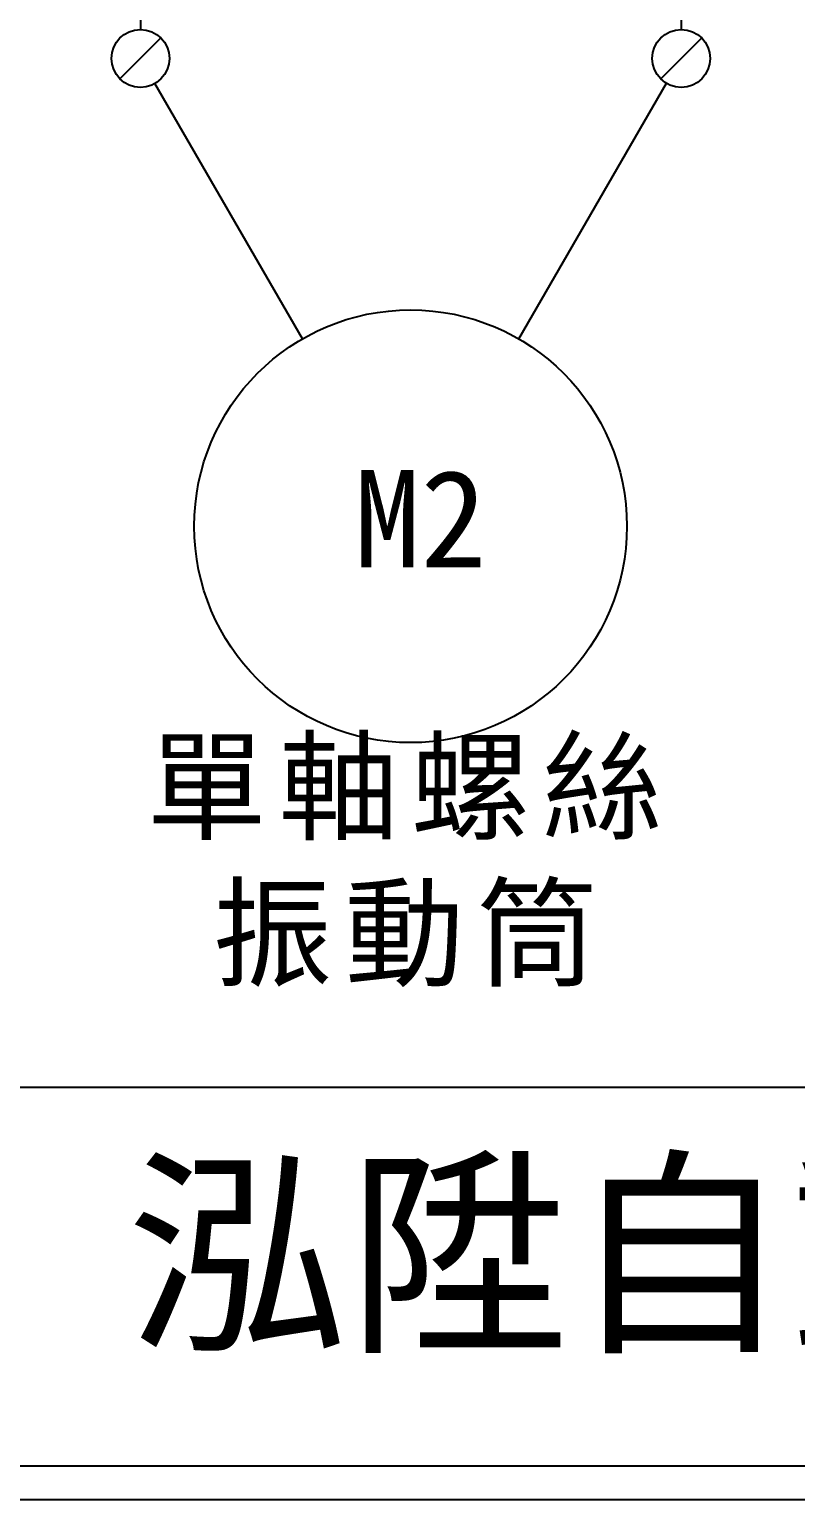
# Model space of a CAD drawing. Extents: x -24 to 263, y 255 to 459.
# Drawn here: x 11.4 to 39.8, y 255.5 to 309.8 of the extents above; entities that cross this region are included whole.
import ezdxf

# ---------------------------------------------------------------- set-up
doc = ezdxf.new("R2010")
doc.units = 0
doc.layers.get('0').update_dxf_attribs({"linetype": 'CONTINUOUS'})
doc.layers.add('圖框層', color=7, linetype='CONTINUOUS')
doc.styles.add('STSL', font='KAIU.TTF')
doc.styles.add('標楷體', font='KAIU.TTF')

msp = doc.modelspace()

# ---------------------------------------------------------------- linework, layer by layer
for p, q in [((15.529, 332.132), (15.537, 309.84)), ((35.529, 332.132), (35.537, 309.84)), ((16.294, 309.527), (14.78, 308.012)), ((36.294, 309.527), (34.78, 308.012)), ((21.526, 298.397), (16.073, 307.842)), ((29.526, 298.397), (34.985, 307.852))]:
    msp.add_line(p, q)
for centre, radius in [((15.537, 308.769), 1.071), ((35.537, 308.769), 1.071), ((25.526, 291.469), 8)]:
    msp.add_circle(centre, radius)
at = {"layer": '圖框層', "color": 7}
for p, q in [((-22.334, 270.73), (262.167, 270.73)), ((-22.334, 256.73), (262.167, 256.73)), ((-23.584, 255.48), (263.416, 255.48))]:
    msp.add_line(p, q, dxfattribs=at)

# ---------------------------------------------------------------- texts
at = {"color": 0, "insert": (25.526, 283.469), "char_height": 3.25, "width": 24.14544, "attachment_point": 2, "style": '標楷體'}
msp.add_mtext('{\\T1.1;單軸螺絲\\P振動筒}', dxfattribs=at)
at = {"layer": '圖框層', "color": 4, "style": 'STSL'}
for s, height, p in [('M2', 3.6, (23.441, 289.945)), ('泓陞自動化科技有限公司', 6, (15.02, 261.556))]:
    msp.add_text(s, height=height, dxfattribs=at).set_placement(p)

doc.saveas('drawing.dxf')
